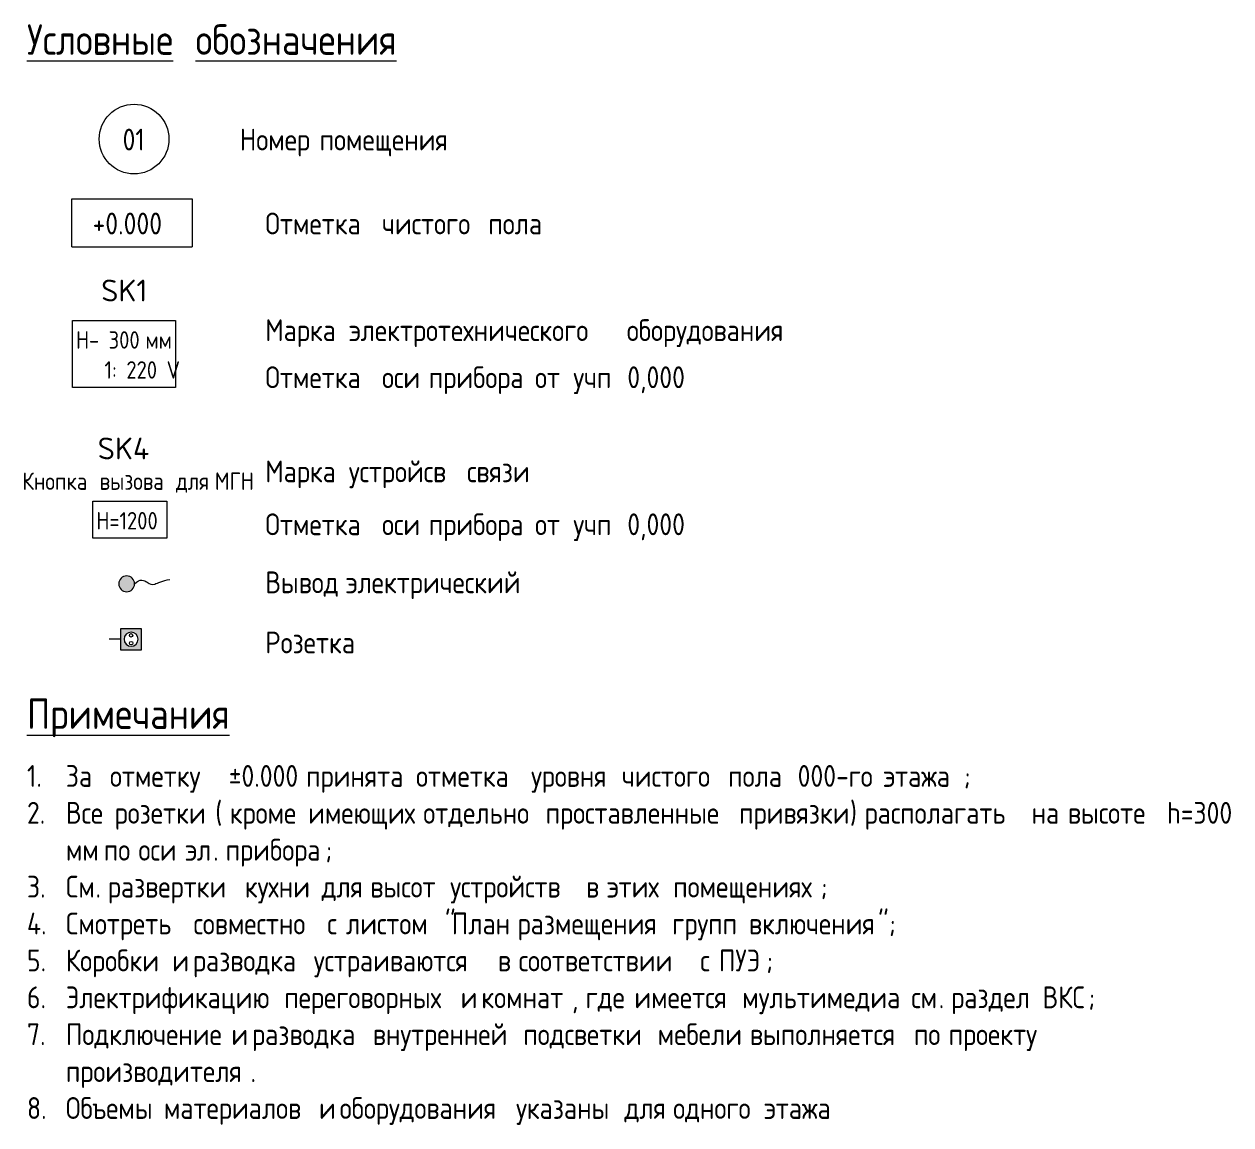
# Model space of a CAD drawing. Header units: millimetres. Extents: x 35111 to 235598, y -8553 to 29000.
# Drawn here: x 86259.7 to 86398.2, y 3029.1 to 3155.3 of the extents above; entities that cross this region are included whole.
import ezdxf

# ---------------------------------------------------------------- set-up
doc = ezdxf.new("R2010")
doc.units = ezdxf.units.MM
doc.layers.add('A-DETL', color=7, linetype='Continuous', lineweight=9)
doc.layers.add('G-ANNO-TEXT', color=7, linetype='Continuous', lineweight=9)
doc.layers.add('A-DETL-GENF-2', color=1, linetype='Continuous', lineweight=9, true_color=0xff0000)
doc.layers.add('G-ANNO-TEXT-1', color=7, linetype='Continuous', lineweight=9, true_color=0x3c3c3c)
doc.styles.add('GOST Common_2', font='GOST_Common.ttf', dxfattribs={"width": 0.9, "height": 3.5})
doc.styles.add('GOST Common_3', font='GOST_Common.ttf', dxfattribs={"width": 0.9, "height": 2.5})
doc.styles.add('GOST Common_4', font='GOST_Common.ttf', dxfattribs={"width": 0.9, "height": 2})
doc.styles.add('ISOCPEUR_B', font='', dxfattribs={"height": 2.5})
doc.styles.get('ISOCPEUR_B').set_extended_font_data('ISOCPEUR', bold=True)

msp = doc.modelspace()

# ---------------------------------------------------------------- hatches: boundary and pattern name
at = {"layer": 'A-DETL-GENF-2'}
msp.add_hatch(color=256, dxfattribs=at).paths.add_polyline_path([(86271.42, 3090.23), (86271.65, 3090.26), (86271.87, 3090.35), (86272.06, 3090.49), (86272.2, 3090.68), (86272.29, 3090.9), (86272.32, 3091.13), (86272.29, 3091.37), (86272.2, 3091.58), (86272.06, 3091.77), (86271.87, 3091.91), (86271.65, 3092), (86271.42, 3092.03), (86271.18, 3092), (86270.97, 3091.91), (86270.78, 3091.77), (86270.64, 3091.58), (86270.55, 3091.37), (86270.52, 3091.13), (86270.55, 3090.9), (86270.64, 3090.68), (86270.78, 3090.49), (86270.97, 3090.35), (86271.18, 3090.26)])
h = msp.add_hatch(color=256, dxfattribs=at)
h.paths.add_polyline_path([(86270.72, 3083.56), (86273.13, 3083.56), (86273.13, 3085.98), (86270.72, 3085.98), (86270.72, 3083.97)])
h.paths.add_polyline_path([(86271.93, 3083.97), (86271.72, 3083.99), (86271.52, 3084.07), (86271.35, 3084.2), (86271.23, 3084.37), (86271.14, 3084.57), (86271.12, 3084.78), (86271.14, 3084.99), (86271.23, 3085.18), (86271.35, 3085.35), (86271.52, 3085.48), (86271.72, 3085.56), (86271.93, 3085.59), (86272.14, 3085.56), (86272.33, 3085.48), (86272.5, 3085.35), (86272.63, 3085.18), (86272.71, 3084.99), (86272.74, 3084.78), (86272.71, 3084.57), (86272.63, 3084.37), (86272.5, 3084.2), (86272.33, 3084.07), (86272.14, 3083.99)])

# ---------------------------------------------------------------- linework, layer by layer
at = {"layer": 'A-DETL'}
for p, q in [((86265.14, 3135.3), (86278.94, 3135.3)), ((86265.14, 3129.8), (86265.14, 3135.3)), ((86278.94, 3135.3), (86278.94, 3129.8)), ((86265.14, 3129.8), (86278.94, 3129.8)), ((86273.13, 3085.98), (86270.72, 3085.98)), ((86270.72, 3085.98), (86270.72, 3083.56)), ((86273.13, 3083.56), (86273.13, 3085.98)), ((86270.72, 3084.77), (86269.4, 3084.77)), ((86270.72, 3083.56), (86273.13, 3083.56))]:
    msp.add_line(p, q, dxfattribs=at)
for centre, radius in [((86272.27, 3142.16), 4), ((86271.93, 3085.22), 0.2), ((86271.94, 3084.33), 0.2)]:
    msp.add_circle(centre, radius, dxfattribs=at)
for centre, radius, start, end in [((86271.42, 3091.13), 0.902, 0, 180), ((86271.42, 3091.13), 0.902, 180, 0), ((86271.93, 3084.78), 0.81, 0, 180), ((86271.93, 3084.78), 0.81, 180, 0)]:
    msp.add_arc(centre, radius, start, end, dxfattribs=at)
msp.add_open_spline([(86272.32, 3091.13), (86272.99, 3091.8), (86274, 3091.22), (86274.37, 3090.85), (86275.55, 3091.54), (86276.37, 3091.62)], degree=3, knots=[0, 0, 0, 0, 0.002878273, 0.006213803, 0.009176589, 0.009176589, 0.009176589, 0.009176589], dxfattribs=at)
at = {"layer": 'G-ANNO-TEXT-1', "flags": 128}
for points in [[(86265.2, 3121.35), (86277.02, 3121.35), (86277.02, 3113.67), (86265.2, 3113.67)], [(86267.55, 3100.61), (86276.02, 3100.61), (86276.02, 3096.37), (86267.55, 3096.37)]]:
    msp.add_lwpolyline(points, close=True, dxfattribs=at)

# ---------------------------------------------------------------- texts
at = {"layer": 'G-ANNO-TEXT', "attachment_point": 1}
for s, insert, char_height, width, style in [('\\LУсловные', (86259.98, 3155.32), 3.5, 22.1506, 'GOST Common_2'), ('\\L\\fGOST Common|b0|i0|c204|p34|;\\W.9;\\L ', (86278.25, 3155.32), 3.5, 1.2987, 'GOST Common_2'), ('\\Lобозначения', (86279.33, 3155.32), 3.5, 30.1595, 'GOST Common_2'), ('01', (86270.95, 3143.35), 2.5, 3.319, 'GOST Common_3'), ('Номер', (86284.4, 3143.35), 2.5, 10.1734, 'GOST Common_3'), ('\\fGOST Common|b0|i0|c204|p34|;\\W.9; ', (86292.79, 3143.35), 2.5, 0.938, 'GOST Common_3'), ('помещения', (86293.56, 3143.35), 2.5, 18.543, 'GOST Common_3'), ('+0.000', (86267.51, 3133.72), 2.5, 10.5342, 'GOST Common_3'), ('Отметка', (86287.33, 3133.72), 2.5, 15.2962, 'GOST Common_3'), ('\\fGOST Common|b0|i0|c204|p34|;\\W.9; ', (86299.95, 3133.72), 2.5, 0.938, 'GOST Common_3'), ('\\fGOST Common|b0|i0|c204|p34|;\\W.9; ', (86312.16, 3133.72), 2.5, 0.938, 'GOST Common_3'), ('\\fGOST Common|b0|i0|c204|p34|;\\W.9; ', (86319.54, 3133.72), 2.5, 0.938, 'GOST Common_3'), ('чистого', (86300.73, 3133.72), 2.5, 13.8532, 'GOST Common_3'), ('пола', (86312.93, 3133.72), 2.5, 8.0089, 'GOST Common_3'), ('SK1', (86268.5, 3126.03), 2.5, 6.5738, 'ISOCPEUR_B'), ('Марка', (86287.33, 3121.48), 2.5, 10.6785, 'GOST Common_3'), ('\\fGOST Common|b0|i0|c204|p34|;\\W.9; ', (86296.14, 3121.48), 2.5, 0.938, 'GOST Common_3'), ('электротехнического', (86296.92, 3121.48), 2.5, 37.7354, 'GOST Common_3'), ('\\fGOST Common|b0|i0|c204|p34|;\\W.9; ', (86328.05, 3121.48), 2.5, 0.938, 'GOST Common_3'), ('оборудования', (86328.83, 3121.48), 2.5, 23.5937, 'GOST Common_3'), ('Отметка', (86287.33, 3116.08), 2.5, 15.2962, 'GOST Common_3'), ('\\fGOST Common|b0|i0|c204|p34|;\\W.9; ', (86299.95, 3116.08), 2.5, 0.938, 'GOST Common_3'), ('оси', (86300.73, 3116.08), 2.5, 5.5557, 'GOST Common_3'), ('\\fGOST Common|b0|i0|c204|p34|;\\W.9; ', (86305.31, 3116.08), 2.5, 0.938, 'GOST Common_3'), ('прибора', (86306.09, 3116.08), 2.5, 13.8532, 'GOST Common_3'), ('\\fGOST Common|b0|i0|c204|p34|;\\W.9; ', (86317.52, 3116.08), 2.5, 0.938, 'GOST Common_3'), ('от', (86318.29, 3116.08), 2.5, 4.4013, 'GOST Common_3'), ('\\fGOST Common|b0|i0|c204|p34|;\\W.9; ', (86321.92, 3116.08), 2.5, 0.938, 'GOST Common_3'), ('учп', (86322.69, 3116.08), 2.5, 5.8443, 'GOST Common_3'), (' 0,000', (86327.52, 3116.08), 2.5, 9.6684, 'GOST Common_3'), ('SK4', (86268.1, 3107.91), 2.5, 7.4557, 'ISOCPEUR_B'), ('Марка', (86287.33, 3105.28), 2.5, 10.6785, 'GOST Common_3'), ('\\fGOST Common|b0|i0|c204|p34|;\\W.9; ', (86296.14, 3105.28), 2.5, 0.938, 'GOST Common_3'), ('устройсв', (86296.92, 3105.28), 2.5, 15.5127, 'GOST Common_3'), ('\\fGOST Common|b0|i0|c204|p34|;\\W.9; ', (86309.72, 3105.28), 2.5, 0.938, 'GOST Common_3'), ('связи', (86310.49, 3105.28), 2.5, 9.3076, 'GOST Common_3'), ('Отметка', (86287.33, 3099.21), 2.5, 15.2962, 'GOST Common_3'), ('\\fGOST Common|b0|i0|c204|p34|;\\W.9; ', (86299.95, 3099.21), 2.5, 0.938, 'GOST Common_3'), ('оси', (86300.73, 3099.21), 2.5, 5.5557, 'GOST Common_3'), ('\\fGOST Common|b0|i0|c204|p34|;\\W.9; ', (86305.31, 3099.21), 2.5, 0.938, 'GOST Common_3'), ('прибора', (86306.09, 3099.21), 2.5, 13.8532, 'GOST Common_3'), ('\\fGOST Common|b0|i0|c204|p34|;\\W.9; ', (86317.52, 3099.21), 2.5, 0.938, 'GOST Common_3'), ('от', (86318.29, 3099.21), 2.5, 4.4013, 'GOST Common_3'), ('\\fGOST Common|b0|i0|c204|p34|;\\W.9; ', (86321.92, 3099.21), 2.5, 0.938, 'GOST Common_3'), ('учп', (86322.69, 3099.21), 2.5, 5.8443, 'GOST Common_3'), (' 0,000', (86327.52, 3099.21), 2.5, 9.6684, 'GOST Common_3'), ('Вывод', (86287.33, 3092.55), 2.5, 10.2456, 'GOST Common_3'), ('\\fGOST Common|b0|i0|c204|p34|;\\W.9; ', (86295.79, 3092.55), 2.5, 0.938, 'GOST Common_3'), ('электрический', (86296.56, 3092.55), 2.5, 25.5418, 'GOST Common_3'), ('Розетка', (86287.33, 3085.65), 2.5, 14.4304, 'GOST Common_3'), ('\\LПримечания', (86259.98, 3077.98), 3.5, 28.4278, 'GOST Common_2'), ('1.', (86259.98, 3070.34), 2.5, 5.4117, 'GOST Common_3'), ('За', (86264.44, 3070.34), 2.5, 4.257, 'GOST Common_3'), ('отметку', (86269.5, 3070.34), 2.5, 14.8633, 'GOST Common_3'), (' ±0.000 ', (86281.77, 3070.34), 2.5, 12.4101, 'GOST Common_3'), ('принята', (86292.01, 3070.34), 2.5, 14.3582, 'GOST Common_3'), ('\\fGOST Common|b0|i0|c204|p34|;\\W.9; ', (86303.85, 3070.34), 2.5, 0.938, 'GOST Common_3'), ('отметка', (86304.63, 3070.34), 2.5, 15.0797, 'GOST Common_3'), ('\\fGOST Common|b0|i0|c204|p34|;\\W.9; ', (86317.07, 3070.34), 2.5, 0.938, 'GOST Common_3'), ('уровня', (86317.84, 3070.34), 2.5, 11.6886, 'GOST Common_3'), ('\\fGOST Common|b0|i0|c204|p34|;\\W.9; ', (86327.49, 3070.34), 2.5, 0.938, 'GOST Common_3'), ('чистого', (86328.26, 3070.34), 2.5, 13.8532, 'GOST Common_3'), ('\\fGOST Common|b0|i0|c204|p34|;\\W.9; ', (86339.69, 3070.34), 2.5, 0.938, 'GOST Common_3'), ('пола', (86340.46, 3070.34), 2.5, 8.0089, 'GOST Common_3'), (' 000-', (86347.07, 3070.34), 2.5, 8.7304, 'GOST Common_3'), ('го', (86354.28, 3070.34), 2.5, 3.8962, 'GOST Common_3'), ('\\fGOST Common|b0|i0|c204|p34|;\\W.9; ', (86357.49, 3070.34), 2.5, 0.938, 'GOST Common_3'), ('этажа', (86358.26, 3070.34), 2.5, 11.1835, 'GOST Common_3'), ('\\fGOST Common|b0|i0|c204|p34|;\\W.9;;', (86367.49, 3070.34), 2.5, 0.938, 'GOST Common_3'), ('2.', (86259.98, 3066.11), 2.5, 5.4117, 'GOST Common_3'), ('Все', (86264.44, 3066.11), 2.5, 5.8443, 'GOST Common_3'), ('\\fGOST Common|b0|i0|c204|p34|;\\W.9; ', (86269.26, 3066.11), 2.5, 0.938, 'GOST Common_3'), ('розетки', (86270.04, 3066.11), 2.5, 13.9975, 'GOST Common_3'), (' (', (86281.59, 3066.11), 2.5, 2.0203, 'GOST Common_3'), ('кроме', (86283.25, 3066.11), 2.5, 9.957, 'GOST Common_3'), ('\\fGOST Common|b0|i0|c204|p34|;\\W.9; ', (86291.47, 3066.11), 2.5, 0.938, 'GOST Common_3'), ('имеющих', (86292.24, 3066.11), 2.5, 15.0797, 'GOST Common_3'), ('\\fGOST Common|b0|i0|c204|p34|;\\W.9; ', (86304.69, 3066.11), 2.5, 0.938, 'GOST Common_3'), ('отдельно', (86305.46, 3066.11), 2.5, 16.0899, 'GOST Common_3'), ('\\fGOST Common|b0|i0|c204|p34|;\\W.9; ', (86318.73, 3066.11), 2.5, 0.938, 'GOST Common_3'), ('проставленные', (86319.51, 3066.11), 2.5, 25.9747, 'GOST Common_3'), ('\\fGOST Common|b0|i0|c204|p34|;\\W.9; ', (86340.94, 3066.11), 2.5, 0.938, 'GOST Common_3'), ('привязки', (86341.71, 3066.11), 2.5, 15.4405, 'GOST Common_3'), (') ', (86354.45, 3066.11), 2.5, 2.0203, 'GOST Common_3'), ('располагать', (86356.12, 3066.11), 2.5, 22.2949, 'GOST Common_3'), ('\\fGOST Common|b0|i0|c204|p34|;\\W.9; ', (86374.52, 3066.11), 2.5, 0.938, 'GOST Common_3'), ('на', (86375.29, 3066.11), 2.5, 4.1127, 'GOST Common_3'), ('\\fGOST Common|b0|i0|c204|p34|;\\W.9; ', (86378.68, 3066.11), 2.5, 0.938, 'GOST Common_3'), ('высоте', (86379.46, 3066.11), 2.5, 12.1215, 'GOST Common_3'), (' h=300 ', (86389.46, 3066.11), 2.5, 11.6165, 'GOST Common_3'), ('мм', (86264.44, 3061.87), 2.5, 4.3291, 'GOST Common_3'), ('\\fGOST Common|b0|i0|c204|p34|;\\W.9; ', (86268.01, 3061.87), 2.5, 0.938, 'GOST Common_3'), ('по', (86268.79, 3061.87), 2.5, 3.8962, 'GOST Common_3'), ('\\fGOST Common|b0|i0|c204|p34|;\\W.9; ', (86272, 3061.87), 2.5, 0.938, 'GOST Common_3'), ('оси', (86272.78, 3061.87), 2.5, 5.5557, 'GOST Common_3'), ('\\fGOST Common|b0|i0|c204|p34|;\\W.9; ', (86277.36, 3061.87), 2.5, 0.938, 'GOST Common_3'), ('эл', (86278.13, 3061.87), 2.5, 3.8962, 'GOST Common_3'), ('прибора', (86282.78, 3061.87), 2.5, 13.8532, 'GOST Common_3'), ('. ', (86281.35, 3061.87), 2.5, 1.7316, 'GOST Common_3'), ('; ', (86294.21, 3061.87), 2.5, 1.8759, 'GOST Common_3'), ('3.', (86259.98, 3057.64), 2.5, 5.4117, 'GOST Common_3'), ('См', (86264.44, 3057.64), 2.5, 4.1127, 'GOST Common_3'), ('развертки', (86269.26, 3057.64), 2.5, 18.1101, 'GOST Common_3'), ('\\fGOST Common|b0|i0|c204|p34|;\\W.9; ', (86284.21, 3057.64), 2.5, 0.938, 'GOST Common_3'), ('кухни', (86284.98, 3057.64), 2.5, 9.7405, 'GOST Common_3'), ('\\fGOST Common|b0|i0|c204|p34|;\\W.9; ', (86293.02, 3057.64), 2.5, 0.938, 'GOST Common_3'), ('для', (86293.79, 3057.64), 2.5, 5.8443, 'GOST Common_3'), ('\\fGOST Common|b0|i0|c204|p34|;\\W.9; ', (86298.61, 3057.64), 2.5, 0.938, 'GOST Common_3'), ('высот', (86299.39, 3057.64), 2.5, 10.1734, 'GOST Common_3'), ('\\fGOST Common|b0|i0|c204|p34|;\\W.9; ', (86307.78, 3057.64), 2.5, 0.938, 'GOST Common_3'), ('устройств', (86308.56, 3057.64), 2.5, 17.9658, 'GOST Common_3'), ('\\fGOST Common|b0|i0|c204|p34|;\\W.9; ', (86323.38, 3057.64), 2.5, 0.938, 'GOST Common_3'), ('\\fGOST Common|b0|i0|c204|p34|;\\W.9;в', (86324.15, 3057.64), 2.5, 1.9481, 'GOST Common_3'), ('\\fGOST Common|b0|i0|c204|p34|;\\W.9; ', (86325.76, 3057.64), 2.5, 0.938, 'GOST Common_3'), ('этих', (86326.53, 3057.64), 2.5, 8.2975, 'GOST Common_3'), ('\\fGOST Common|b0|i0|c204|p34|;\\W.9; ', (86333.38, 3057.64), 2.5, 0.938, 'GOST Common_3'), ('помещениях', (86334.15, 3057.64), 2.5, 20.4911, 'GOST Common_3'), ('\\fGOST Common|b0|i0|c204|p34|;\\W.9;;', (86351.06, 3057.64), 2.5, 0.938, 'GOST Common_3'), ('. ', (86267.84, 3057.64), 2.5, 1.7316, 'GOST Common_3'), ('4.', (86259.98, 3053.41), 2.5, 5.4117, 'GOST Common_3'), ('Смотреть', (86264.44, 3053.41), 2.5, 16.8114, 'GOST Common_3'), ('\\fGOST Common|b0|i0|c204|p34|;\\W.9; ', (86278.31, 3053.41), 2.5, 0.938, 'GOST Common_3'), ('\\fGOST Common|b0|i0|c204|p34|;\\W.9; ', (86293.67, 3053.41), 2.5, 0.938, 'GOST Common_3'), ('\\fGOST Common|b0|i0|c204|p34|;\\W.9; ', (86295.82, 3053.41), 2.5, 0.938, 'GOST Common_3'), (' "', (86306.59, 3053.41), 2.5, 2.5975, 'GOST Common_3'), ('План', (86308.73, 3053.41), 2.5, 8.2253, 'GOST Common_3'), ('\\fGOST Common|b0|i0|c204|p34|;\\W.9; ', (86315.52, 3053.41), 2.5, 0.938, 'GOST Common_3'), ('размещения', (86316.29, 3053.41), 2.5, 20.5633, 'GOST Common_3'), ('\\fGOST Common|b0|i0|c204|p34|;\\W.9; ', (86333.26, 3053.41), 2.5, 0.938, 'GOST Common_3'), ('\\fGOST Common|b0|i0|c204|p34|;\\W.9; ', (86342.07, 3053.41), 2.5, 0.938, 'GOST Common_3'), ('";', (86357.67, 3053.41), 2.5, 2.5975, 'GOST Common_3'), ('совместно', (86279.09, 3053.41), 2.5, 17.6772, 'GOST Common_3'), ('\\fGOST Common|b0|i0|c204|p34|;\\W.9;с', (86294.45, 3053.41), 2.5, 1.6595, 'GOST Common_3'), ('листом', (86296.59, 3053.41), 2.5, 12.1215, 'GOST Common_3'), ('групп', (86334.03, 3053.41), 2.5, 9.7405, 'GOST Common_3'), ('включения', (86342.85, 3053.41), 2.5, 17.9658, 'GOST Common_3'), ('5.', (86259.98, 3049.17), 2.5, 5.4117, 'GOST Common_3'), ('Коробки', (86264.44, 3049.17), 2.5, 13.8532, 'GOST Common_3'), ('\\fGOST Common|b0|i0|c204|p34|;\\W.9; ', (86275.87, 3049.17), 2.5, 0.938, 'GOST Common_3'), ('\\fGOST Common|b0|i0|c204|p34|;\\W.9; ', (86278.25, 3049.17), 2.5, 0.938, 'GOST Common_3'), ('разводка', (86279.03, 3049.17), 2.5, 15.8734, 'GOST Common_3'), ('\\fGOST Common|b0|i0|c204|p34|;\\W.9; ', (86292.12, 3049.17), 2.5, 0.938, 'GOST Common_3'), ('\\fGOST Common|b0|i0|c204|p34|;\\W.9; ', (86313.26, 3049.17), 2.5, 0.938, 'GOST Common_3'), ('\\fGOST Common|b0|i0|c204|p34|;\\W.9; ', (86315.64, 3049.17), 2.5, 0.938, 'GOST Common_3'), ('\\fGOST Common|b0|i0|c204|p34|;\\W.9; ', (86336.48, 3049.17), 2.5, 0.938, 'GOST Common_3'), ('\\fGOST Common|b0|i0|c204|p34|;\\W.9; ', (86338.62, 3049.17), 2.5, 0.938, 'GOST Common_3'), ('ПУЭ', (86339.39, 3049.17), 2.5, 6.5658, 'GOST Common_3'), ('\\fGOST Common|b0|i0|c204|p34|;\\W.9;и', (86276.65, 3049.17), 2.5, 1.9481, 'GOST Common_3'), ('устраиваются', (86292.9, 3049.17), 2.5, 24.6759, 'GOST Common_3'), ('\\fGOST Common|b0|i0|c204|p34|;\\W.9;в', (86314.03, 3049.17), 2.5, 1.9481, 'GOST Common_3'), ('соответствии', (86316.41, 3049.17), 2.5, 24.3152, 'GOST Common_3'), ('\\fGOST Common|b0|i0|c204|p34|;\\W.9;с', (86337.25, 3049.17), 2.5, 1.6595, 'GOST Common_3'), ('\\fGOST Common|b0|i0|c204|p34|;\\W.9;;', (86344.81, 3049.17), 2.5, 0.938, 'GOST Common_3'), ('6.', (86259.98, 3044.94), 2.5, 5.4117, 'GOST Common_3'), ('Электрификацию', (86264.44, 3044.94), 2.5, 29.438, 'GOST Common_3'), ('\\fGOST Common|b0|i0|c204|p34|;\\W.9; ', (86288.73, 3044.94), 2.5, 0.938, 'GOST Common_3'), ('\\fGOST Common|b0|i0|c204|p34|;\\W.9; ', (86308.97, 3044.94), 2.5, 0.938, 'GOST Common_3'), ('\\fGOST Common|b0|i0|c204|p34|;\\W.9; ', (86311.35, 3044.94), 2.5, 0.938, 'GOST Common_3'), ('\\fGOST Common|b0|i0|c204|p34|;\\W.9; ', (86328.91, 3044.94), 2.5, 0.938, 'GOST Common_3'), ('\\fGOST Common|b0|i0|c204|p34|;\\W.9; ', (86341.3, 3044.94), 2.5, 0.938, 'GOST Common_3'), ('\\fGOST Common|b0|i0|c204|p34|;\\W.9; ', (86360.7, 3044.94), 2.5, 0.938, 'GOST Common_3'), ('раздел', (86366.06, 3044.94), 2.5, 11.7608, 'GOST Common_3'), ('\\fGOST Common|b0|i0|c204|p34|;\\W.9; ', (86375.77, 3044.94), 2.5, 0.938, 'GOST Common_3'), ('ВКС', (86376.54, 3044.94), 2.5, 6.3494, 'GOST Common_3'), ('переговорных', (86289.51, 3044.94), 2.5, 23.5937, 'GOST Common_3'), ('\\fGOST Common|b0|i0|c204|p34|;\\W.9;и', (86309.75, 3044.94), 2.5, 1.9481, 'GOST Common_3'), ('комнат', (86312.13, 3044.94), 2.5, 12.6266, 'GOST Common_3'), ('где', (86324.09, 3044.94), 2.5, 5.8443, 'GOST Common_3'), ('имеется', (86329.69, 3044.94), 2.5, 14.0696, 'GOST Common_3'), ('мультимедиа', (86342.07, 3044.94), 2.5, 22.5835, 'GOST Common_3'), ('см', (86361.48, 3044.94), 2.5, 3.824, 'GOST Common_3'), ('\\fGOST Common|b0|i0|c204|p34|;\\W.9;;', (86381.78, 3044.94), 2.5, 0.938, 'GOST Common_3'), (', ', (86322.54, 3044.94), 2.5, 1.8759, 'GOST Common_3'), ('. ', (86364.63, 3044.94), 2.5, 1.7316, 'GOST Common_3'), ('7.', (86259.98, 3040.71), 2.5, 5.4117, 'GOST Common_3'), ('Подключение', (86264.44, 3040.71), 2.5, 22.0785, 'GOST Common_3'), ('\\fGOST Common|b0|i0|c204|p34|;\\W.9; ', (86282.66, 3040.71), 2.5, 0.938, 'GOST Common_3'), ('\\fGOST Common|b0|i0|c204|p34|;\\W.9; ', (86285.04, 3040.71), 2.5, 0.938, 'GOST Common_3'), ('разводка', (86285.81, 3040.71), 2.5, 15.8734, 'GOST Common_3'), ('\\fGOST Common|b0|i0|c204|p34|;\\W.9; ', (86298.91, 3040.71), 2.5, 0.938, 'GOST Common_3'), ('внутренней', (86299.68, 3040.71), 2.5, 19.9861, 'GOST Common_3'), ('\\fGOST Common|b0|i0|c204|p34|;\\W.9; ', (86316.18, 3040.71), 2.5, 0.938, 'GOST Common_3'), ('\\fGOST Common|b0|i0|c204|p34|;\\W.9; ', (86331.59, 3040.71), 2.5, 0.938, 'GOST Common_3'), ('мебели', (86332.37, 3040.71), 2.5, 11.9051, 'GOST Common_3'), ('\\fGOST Common|b0|i0|c204|p34|;\\W.9; ', (86342.19, 3040.71), 2.5, 0.938, 'GOST Common_3'), ('\\fGOST Common|b0|i0|c204|p34|;\\W.9; ', (86361, 3040.71), 2.5, 0.938, 'GOST Common_3'), ('\\fGOST Common|b0|i0|c204|p34|;\\W.9; ', (86364.99, 3040.71), 2.5, 0.938, 'GOST Common_3'), ('\\fGOST Common|b0|i0|c204|p34|;\\W.9; ', (86377.43, 3040.71), 2.5, 0.938, 'GOST Common_3'), ('\\fGOST Common|b0|i0|c204|p34|;\\W.9;и', (86283.43, 3040.71), 2.5, 1.9481, 'GOST Common_3'), ('подсветки', (86316.95, 3040.71), 2.5, 17.7494, 'GOST Common_3'), ('выполняется', (86342.96, 3040.71), 2.5, 21.862, 'GOST Common_3'), ('по', (86361.78, 3040.71), 2.5, 3.8962, 'GOST Common_3'), ('проекту', (86365.76, 3040.71), 2.5, 14.1418, 'GOST Common_3'), ('производителя', (86264.44, 3036.47), 2.5, 25.6861, 'GOST Common_3'), ('\\fGOST Common|b0|i0|c204|p34|;\\W.9;.', (86285.64, 3036.47), 2.5, 0.7937, 'GOST Common_3'), ('8.', (86259.98, 3032.24), 2.5, 5.4117, 'GOST Common_3'), ('Объемы', (86264.44, 3032.24), 2.5, 12.6987, 'GOST Common_3'), ('\\fGOST Common|b0|i0|c204|p34|;\\W.9; ', (86274.92, 3032.24), 2.5, 0.938, 'GOST Common_3'), ('\\fGOST Common|b0|i0|c204|p34|;\\W.9; ', (86292.72, 3032.24), 2.5, 0.938, 'GOST Common_3'), ('\\fGOST Common|b0|i0|c204|p34|;\\W.9; ', (86295.1, 3032.24), 2.5, 0.938, 'GOST Common_3'), ('оборудования', (86295.87, 3032.24), 2.5, 23.5937, 'GOST Common_3'), ('\\fGOST Common|b0|i0|c204|p34|;\\W.9; ', (86315.34, 3032.24), 2.5, 0.938, 'GOST Common_3'), ('\\fGOST Common|b0|i0|c204|p34|;\\W.9; ', (86327.78, 3032.24), 2.5, 0.938, 'GOST Common_3'), ('\\fGOST Common|b0|i0|c204|p34|;\\W.9; ', (86333.38, 3032.24), 2.5, 0.938, 'GOST Common_3'), ('\\fGOST Common|b0|i0|c204|p34|;\\W.9; ', (86343.8, 3032.24), 2.5, 0.938, 'GOST Common_3'), ('\\fGOST Common|b0|i0|c204|p34|;\\W.9; ', (86353.8, 3032.24), 2.5, 0.938, 'GOST Common_3'), ('материалов', (86275.69, 3032.24), 2.5, 20.6354, 'GOST Common_3'), ('\\fGOST Common|b0|i0|c204|p34|;\\W.9;и', (86293.49, 3032.24), 2.5, 1.9481, 'GOST Common_3'), ('указаны', (86316.12, 3032.24), 2.5, 14.1418, 'GOST Common_3'), ('для', (86328.56, 3032.24), 2.5, 5.8443, 'GOST Common_3'), ('одного', (86334.15, 3032.24), 2.5, 11.6886, 'GOST Common_3'), ('этажа', (86344.57, 3032.24), 2.5, 11.1835, 'GOST Common_3')]:
    msp.add_mtext(s, dxfattribs=dict(at, insert=insert, char_height=char_height, width=width, style=style))
at = {"layer": 'G-ANNO-TEXT-1', "char_height": 2, "attachment_point": 1, "style": 'GOST Common_4'}
for s, insert, width in [('\\fGOST Common|b0|i0|c204|p34|;\\W.9;Н', (86265.6, 3120.11), 1.8038), ('- 300 ', (86267.09, 3120.11), 7.8646), ('мм', (86273.58, 3120.11), 3.6076), ('   1: 220 V', (86265.6, 3116.67), 12.4823), ('Кнопка', (86259.45, 3103.91), 9.957), ('\\fGOST Common|b0|i0|c204|p34|;\\W.9; ', (86267.67, 3103.91), 0.7937), ('вызова', (86268.32, 3103.91), 9.8127), ('\\fGOST Common|b0|i0|c204|p34|;\\W.9; ', (86276.42, 3103.91), 0.7937), ('для', (86277.07, 3103.91), 4.6177), ('\\fGOST Common|b0|i0|c204|p34|;\\W.9; ', (86280.88, 3103.91), 0.7937), ('МГН', (86281.54, 3103.91), 5.4114), ('H=1200', (86267.95, 3099.37), 9.2354)]:
    msp.add_mtext(s, dxfattribs=dict(at, insert=insert, width=width))

doc.saveas('drawing.dxf')
